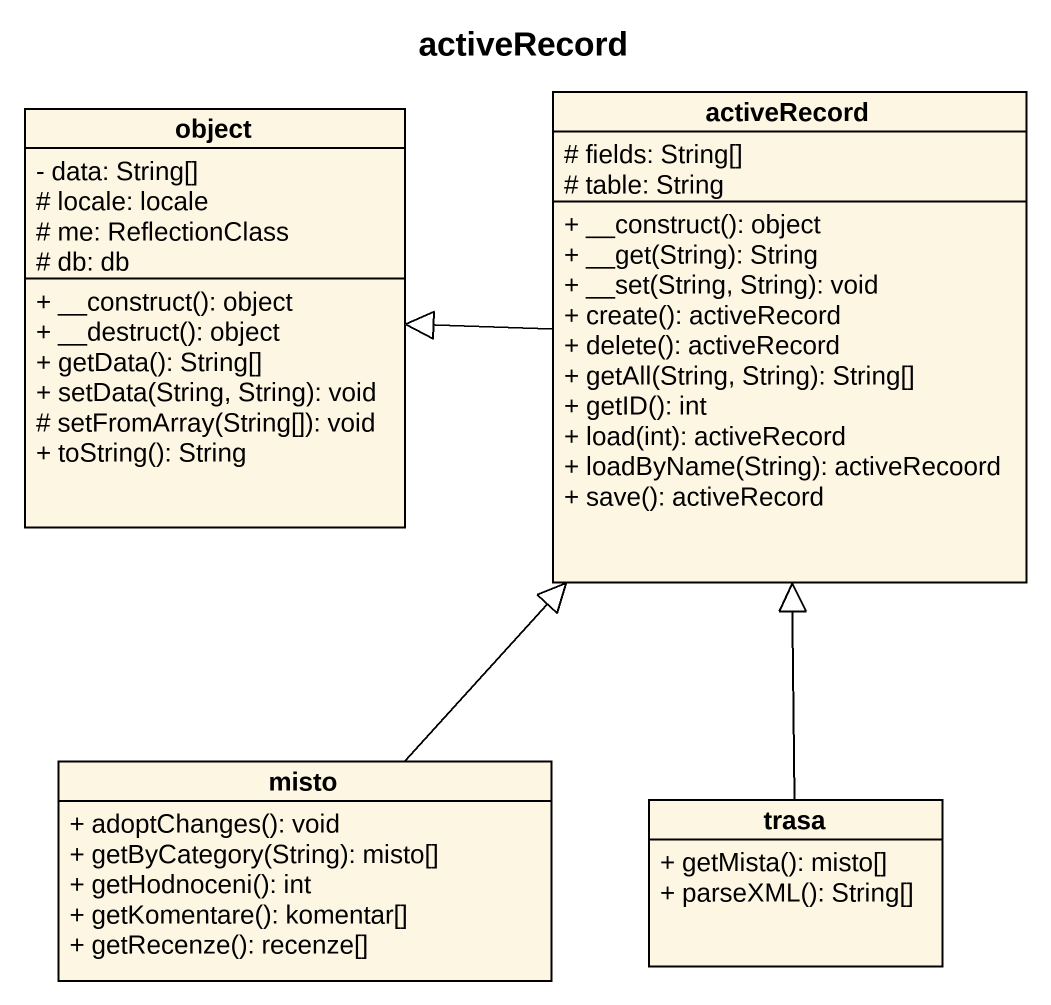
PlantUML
@startuml
title activeRecord
hide circle
hide empty members
skinparam classAttributeIconSize 0
class "object" as object_ {
  - data: String[]
  # locale: locale
  # me: ReflectionClass
  # db: db
  + __construct(): object
  + __destruct(): object
  + getData(): String[]
  + setData(String, String): void
  # setFromArray(String[]): void
  + toString(): String
}
class activeRecord {
  # fields: String[]
  # table: String
  + __construct(): object
  + __get(String): String
  + __set(String, String): void
  + create(): activeRecord
  + delete(): activeRecord
  + getAll(String, String): String[]
  + getID(): int
  + load(int): activeRecord
  + loadByName(String): activeRecoord
  + save(): activeRecord
}
class misto {
  + adoptChanges(): void
  + getByCategory(String): misto[]
  + getHodnoceni(): int
  + getKomentare(): komentar[]
  + getRecenze(): recenze[]
}
class trasa {
  + getMista(): misto[]
  + parseXML(): String[]
}
activeRecord -left-|> object_
misto -up-|> activeRecord
trasa -up-|> activeRecord
@enduml
